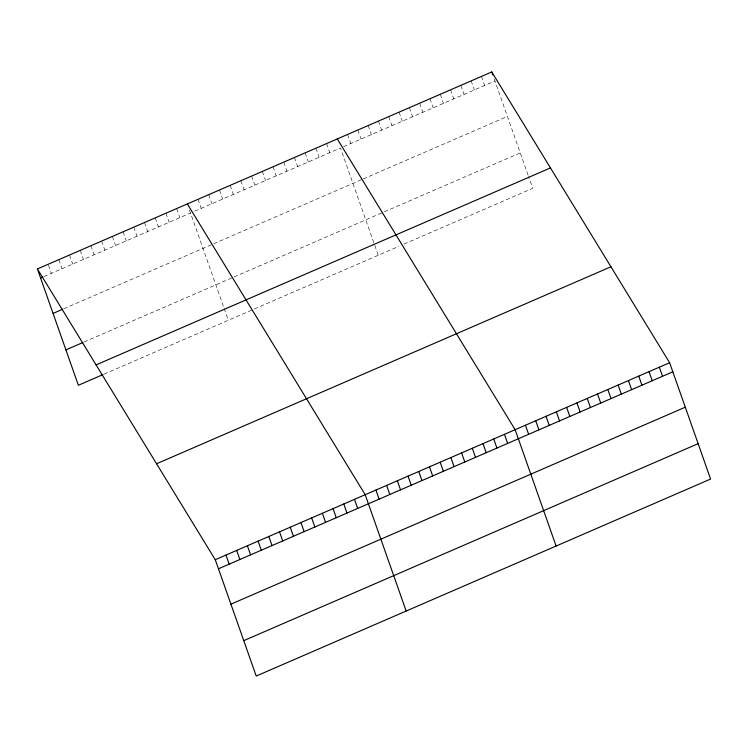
<?xml version="1.0" encoding="UTF-8"?>
<svg xmlns="http://www.w3.org/2000/svg" width="748" height="748" viewBox="0 0 748 748"><rect width="100%" height="100%" fill="white"/><g stroke="black" fill="none" stroke-linecap="round" stroke-linejoin="round"><path stroke-width="0.56" stroke-dasharray="3.74 2.81" d="M43.805 276.62L190.534 213.002M194.817 211.151L340.48 148.001L378.254 255.264M343.566 146.664L494.961 81.027M63.767 308.765L212.638 244.222M213.713 243.755L362.21 179.38M363.238 178.931L507.425 116.426M84.113 341.986L232.983 277.443M234.049 276.975L383.294 212.273M384.322 211.824L520.271 152.891M104.075 374.131L398.852 246.335M403.995 244.1L532.735 188.29L528.584 176.491M494.25 79.008L528.238 175.509M481.469 76.418L484.667 85.487M471.175 80.887L474.363 89.956M460.871 85.347L464.069 94.426M450.577 89.816L453.765 98.886M440.273 94.276L443.471 103.355M429.978 98.745L433.167 107.815M419.675 103.205L422.872 112.284M409.38 107.675L412.569 116.744M399.077 112.135L402.274 121.213M388.782 116.604L391.971 125.673M378.479 121.073L381.676 130.143M368.184 125.533L371.373 134.603M357.881 130.002L361.078 139.072M347.586 134.462L350.775 143.532M326.577 143.569L329.765 152.648M315.862 148.216L319.059 157.286M305.156 152.863L308.344 161.933M294.441 157.501L297.639 166.57M283.735 162.148L286.923 171.217M273.02 166.785L276.218 175.864M262.314 171.432L265.512 180.502M251.599 176.079L254.797 185.149M240.893 180.717L244.091 189.786M230.178 185.364L233.376 194.433M219.473 190.001L222.67 199.08M208.757 194.648L211.955 203.718M198.052 199.295L201.249 208.365M189.468 209.982L223.811 307.484M224.157 308.466L228.308 320.266M176.631 208.58L179.829 217.649M165.925 213.217L169.113 222.296M155.21 217.864L158.408 226.934M144.504 222.511L147.693 231.581M133.789 227.149L136.987 236.218M123.083 231.796L126.272 240.865M112.368 236.433L115.566 245.512M101.663 241.08L104.86 250.15M90.947 245.727L94.145 254.797M80.242 250.365L83.439 259.434M69.527 255.012L72.724 264.081M58.821 259.649L62.019 268.728M48.461 265.306L51.303 273.366"/><path stroke-width="1.12" d="M37.4 268.943L491.773 71.958L669.628 362.724L710.6 479.057L256.227 676.042L215.265 559.71L37.4 268.943L78.372 385.276L103 374.589M40.598 278.013L42.739 277.087M53.061 313.412L62.701 309.233M65.899 349.877L83.037 342.444M96.099 364.893L550.463 167.907M156.566 463.76L610.938 266.774M215.265 559.71L669.628 362.724M218.463 568.789L672.826 371.803M230.926 604.178L685.29 407.192M243.764 640.653L698.136 443.667M337.283 138.932L515.148 429.707L556.11 546.04M187.346 203.933L365.202 494.709L406.173 611.041M659.334 367.193L662.532 376.263M649.03 371.663L652.228 380.732M638.736 376.122L641.934 385.192M628.432 380.592L631.63 389.661M618.138 385.052L621.336 394.121M607.834 389.521L611.032 398.591M491.773 71.958L492.839 74.978M597.54 393.981L600.738 403.06M587.236 398.45L590.434 407.52M576.942 402.91L580.139 411.989M566.638 407.38L569.836 416.449M556.344 411.839L559.541 420.918M546.04 416.309L549.238 425.378M535.746 420.769L538.943 429.848M525.442 425.238L528.64 434.308M504.442 434.345L507.63 443.414M493.727 438.992L496.924 448.061M483.021 443.629L486.209 452.708M472.306 448.276L475.504 457.346M461.6 452.923L464.789 461.993M450.885 457.561L454.083 466.63M440.179 462.208L443.368 471.277M429.464 466.846L432.662 475.924M418.758 471.492L421.947 480.562M408.043 476.139L411.241 485.209M397.338 480.777L400.535 489.846M386.623 485.424L389.82 494.493M375.917 490.062L379.114 499.14M354.496 499.355L357.694 508.425M343.781 503.993L346.979 513.072M333.075 508.64L336.273 517.71M322.369 513.278L325.558 522.356M311.654 517.925L314.852 526.994M300.948 522.572L304.137 531.641M290.233 527.209L293.431 536.288M279.528 531.856L282.716 540.926M268.812 536.494L272.01 545.572M258.107 541.141L261.295 550.21M247.392 545.788L250.589 554.857M236.686 550.425L239.874 559.504M225.971 555.072L229.168 564.142"/></g></svg>
